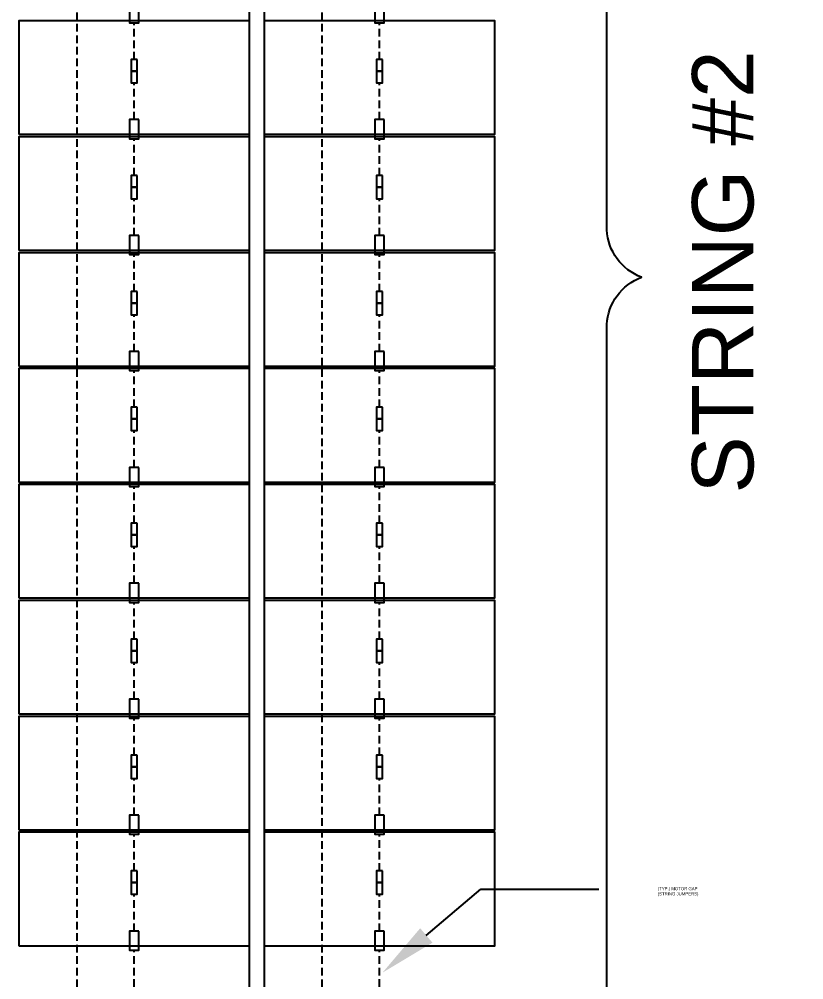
# Model space of a CAD drawing. Header units: feet. Extents: x -327 to 55127, y -2634 to 4121.
# Drawn here: x 1277.09 to 1302.65, y -2423.69 to -2392.39 of the extents above; entities that cross this region are included whole.
import ezdxf
from ezdxf import colors
from ezdxf.entities.mleader import LeaderData, LeaderLine
from ezdxf.math import Vec2, Vec3

# ---------------------------------------------------------------- set-up
doc = ezdxf.new("R2010")
doc.units = ezdxf.units.FT
doc.header["$MEASUREMENT"] = 0
doc.linetypes.add('HIDDEN', pattern=[0.375, 0.25, -0.125])
for name, color, linetype in [('E-HARN-COMP', 8, 'Continuous'), ('E-TRNK-CABL-NEG', 6, 'HIDDEN'), ('E-TRUNK-CABLE-POS', 6, 'HIDDEN'), ('G-ANNO-TEXT', 1, 'Continuous'), ('PVcase PV Modules (full frames)', 142, 'Continuous')]:
    doc.layers.add(name, color=color, linetype=linetype)
doc.styles.add('NEI-A', font='arial.ttf')

# ---------------------------------------------------------------- blocks, each defined once
blk = doc.blocks.new('HT72-18X (2x39)')
for points in [[(49978.573, 17293.928), (49978.573, 17143.993), (49979.065, 17143.993), (49979.065, 17293.928), (49978.573, 17293.928)], [(49971.076, 17248.152), (49971.076, 17251.869), (49978.573, 17251.869), (49978.573, 17248.152), (49971.076, 17248.152)], [(49979.065, 17248.152), (49979.065, 17251.869), (49986.562, 17251.869), (49986.562, 17248.152), (49979.065, 17248.152)], [(49971.076, 17244.375), (49971.076, 17248.093), (49978.573, 17248.093), (49978.573, 17244.375), (49971.076, 17244.375)], [(49979.065, 17244.375), (49979.065, 17248.093), (49986.562, 17248.093), (49986.562, 17244.375), (49979.065, 17244.375)], [(49971.076, 17240.599), (49971.076, 17244.316), (49978.573, 17244.316), (49978.573, 17240.599), (49971.076, 17240.599)], [(49979.065, 17240.599), (49979.065, 17244.316), (49986.562, 17244.316), (49986.562, 17240.599), (49979.065, 17240.599)], [(49971.076, 17236.823), (49971.076, 17240.54), (49978.573, 17240.54), (49978.573, 17236.823), (49971.076, 17236.823)], [(49979.065, 17236.823), (49979.065, 17240.54), (49986.562, 17240.54), (49986.562, 17236.823), (49979.065, 17236.823)], [(49971.076, 17233.047), (49971.076, 17236.764), (49978.573, 17236.764), (49978.573, 17233.047), (49971.076, 17233.047)], [(49979.065, 17233.047), (49979.065, 17236.764), (49986.562, 17236.764), (49986.562, 17233.047), (49979.065, 17233.047)], [(49971.076, 17229.27), (49971.076, 17232.988), (49978.573, 17232.988), (49978.573, 17229.27), (49971.076, 17229.27)], [(49979.065, 17229.27), (49979.065, 17232.988), (49986.562, 17232.988), (49986.562, 17229.27), (49979.065, 17229.27)], [(49971.076, 17225.494), (49971.076, 17229.211), (49978.573, 17229.211), (49978.573, 17225.494), (49971.076, 17225.494)], [(49979.065, 17225.494), (49979.065, 17229.211), (49986.562, 17229.211), (49986.562, 17225.494), (49979.065, 17225.494)], [(49971.076, 17221.718), (49971.076, 17225.435), (49978.573, 17225.435), (49978.573, 17221.718), (49971.076, 17221.718)], [(49979.065, 17221.718), (49979.065, 17225.435), (49986.562, 17225.435), (49986.562, 17221.718), (49979.065, 17221.718)]]:
    blk.add_lwpolyline(points)

msp = doc.modelspace()

# ---------------------------------------------------------------- linework, layer by layer
at = {"layer": 'E-HARN-COMP'}
for points in [[(1280.984, -2391.889), (1280.683, -2391.889), (1280.683, -2392.51), (1280.984, -2392.51)], [(1288.973, -2391.889), (1288.672, -2391.889), (1288.672, -2392.51), (1288.973, -2392.51)], [(1280.93, -2393.708), (1280.737, -2393.708), (1280.737, -2394.088), (1280.93, -2394.088)], [(1288.919, -2393.708), (1288.725, -2393.708), (1288.725, -2394.088), (1288.919, -2394.088)], [(1280.93, -2394.088), (1280.737, -2394.088), (1280.737, -2394.468), (1280.93, -2394.468)], [(1288.919, -2394.088), (1288.725, -2394.088), (1288.725, -2394.468), (1288.919, -2394.468)], [(1280.984, -2395.665), (1280.683, -2395.665), (1280.683, -2396.287), (1280.984, -2396.287)], [(1288.973, -2395.665), (1288.672, -2395.665), (1288.672, -2396.287), (1288.973, -2396.287)], [(1280.93, -2397.484), (1280.737, -2397.484), (1280.737, -2397.864), (1280.93, -2397.864)], [(1288.919, -2397.484), (1288.725, -2397.484), (1288.725, -2397.864), (1288.919, -2397.864)], [(1280.93, -2397.864), (1280.737, -2397.864), (1280.737, -2398.245), (1280.93, -2398.245)], [(1288.919, -2397.864), (1288.725, -2397.864), (1288.725, -2398.245), (1288.919, -2398.245)], [(1280.984, -2399.442), (1280.683, -2399.442), (1280.683, -2400.063), (1280.984, -2400.063)], [(1288.973, -2399.442), (1288.672, -2399.442), (1288.672, -2400.063), (1288.973, -2400.063)], [(1280.93, -2401.26), (1280.737, -2401.26), (1280.737, -2401.64), (1280.93, -2401.64)], [(1288.919, -2401.26), (1288.725, -2401.26), (1288.725, -2401.64), (1288.919, -2401.64)], [(1280.93, -2401.64), (1280.737, -2401.64), (1280.737, -2402.021), (1280.93, -2402.021)], [(1288.919, -2401.64), (1288.725, -2401.64), (1288.725, -2402.021), (1288.919, -2402.021)], [(1280.984, -2403.218), (1280.683, -2403.218), (1280.683, -2403.839), (1280.984, -2403.839)], [(1288.973, -2403.218), (1288.672, -2403.218), (1288.672, -2403.839), (1288.973, -2403.839)], [(1280.93, -2405.036), (1280.737, -2405.036), (1280.737, -2405.417), (1280.93, -2405.417)], [(1288.919, -2405.036), (1288.725, -2405.036), (1288.725, -2405.417), (1288.919, -2405.417)], [(1280.93, -2405.417), (1280.737, -2405.417), (1280.737, -2405.797), (1280.93, -2405.797)], [(1288.919, -2405.417), (1288.725, -2405.417), (1288.725, -2405.797), (1288.919, -2405.797)], [(1280.984, -2406.994), (1280.683, -2406.994), (1280.683, -2407.615), (1280.984, -2407.615)], [(1288.973, -2406.994), (1288.672, -2406.994), (1288.672, -2407.615), (1288.973, -2407.615)], [(1280.93, -2408.813), (1280.737, -2408.813), (1280.737, -2409.193), (1280.93, -2409.193)], [(1288.919, -2408.813), (1288.725, -2408.813), (1288.725, -2409.193), (1288.919, -2409.193)], [(1280.93, -2409.193), (1280.737, -2409.193), (1280.737, -2409.573), (1280.93, -2409.573)], [(1288.919, -2409.193), (1288.725, -2409.193), (1288.725, -2409.573), (1288.919, -2409.573)], [(1280.984, -2410.77), (1280.683, -2410.77), (1280.683, -2411.392), (1280.984, -2411.392)], [(1288.973, -2410.77), (1288.672, -2410.77), (1288.672, -2411.392), (1288.973, -2411.392)], [(1280.93, -2412.589), (1280.737, -2412.589), (1280.737, -2412.969), (1280.93, -2412.969)], [(1288.919, -2412.589), (1288.725, -2412.589), (1288.725, -2412.969), (1288.919, -2412.969)], [(1280.93, -2412.969), (1280.737, -2412.969), (1280.737, -2413.35), (1280.93, -2413.35)], [(1288.919, -2412.969), (1288.725, -2412.969), (1288.725, -2413.35), (1288.919, -2413.35)], [(1280.984, -2414.547), (1280.683, -2414.547), (1280.683, -2415.168), (1280.984, -2415.168)], [(1288.973, -2414.547), (1288.672, -2414.547), (1288.672, -2415.168), (1288.973, -2415.168)], [(1280.93, -2416.365), (1280.737, -2416.365), (1280.737, -2416.745), (1280.93, -2416.745)], [(1288.919, -2416.365), (1288.725, -2416.365), (1288.725, -2416.745), (1288.919, -2416.745)], [(1280.93, -2416.745), (1280.737, -2416.745), (1280.737, -2417.126), (1280.93, -2417.126)], [(1288.919, -2416.745), (1288.725, -2416.745), (1288.725, -2417.126), (1288.919, -2417.126)], [(1280.984, -2418.323), (1280.683, -2418.323), (1280.683, -2418.944), (1280.984, -2418.944)], [(1288.973, -2418.323), (1288.672, -2418.323), (1288.672, -2418.944), (1288.973, -2418.944)], [(1280.93, -2420.141), (1280.737, -2420.141), (1280.737, -2420.522), (1280.93, -2420.522)], [(1280.93, -2420.522), (1280.737, -2420.522), (1280.737, -2420.902), (1280.93, -2420.902)], [(1280.984, -2422.099), (1280.683, -2422.099), (1280.683, -2422.72), (1280.984, -2422.72)]]:
    msp.add_lwpolyline(points, close=True, dxfattribs=at)
at = {"layer": 'E-TRNK-CABL-NEG'}
for points in [[(1280.833, -2393.708), (1280.833, -2392.51)], [(1288.822, -2393.708), (1288.822, -2392.51)], [(1280.833, -2397.484), (1280.833, -2396.287)], [(1288.822, -2397.484), (1288.822, -2396.287)], [(1280.833, -2401.26), (1280.833, -2400.063)], [(1288.822, -2401.26), (1288.822, -2400.063)], [(1280.833, -2405.036), (1280.833, -2403.839)], [(1288.822, -2405.036), (1288.822, -2403.839)], [(1280.833, -2408.813), (1280.833, -2407.615)], [(1288.822, -2408.813), (1288.822, -2407.615)], [(1280.833, -2412.589), (1280.833, -2411.392)], [(1288.822, -2412.589), (1288.822, -2411.392)], [(1280.833, -2416.365), (1280.833, -2415.168)], [(1288.822, -2416.365), (1288.822, -2415.168)], [(1280.833, -2420.141), (1280.833, -2418.944)], [(1288.822, -2420.141), (1288.822, -2418.944)], [(1280.833, -2423.918), (1280.833, -2422.72)]]:
    msp.add_lwpolyline(points, dxfattribs=at)
at = {"layer": 'E-TRUNK-CABLE-POS'}
for points in [[(1280.833, -2352.447), (1280.833, -2351.673), (1278.959, -2351.673), (1278.959, -2449.63), (1277.085, -2449.63)], [(1280.833, -2395.665), (1280.833, -2394.468)], [(1288.822, -2395.665), (1288.822, -2394.468)], [(1280.833, -2399.442), (1280.833, -2398.245)], [(1288.822, -2399.442), (1288.822, -2398.245)], [(1280.833, -2403.218), (1280.833, -2402.021)], [(1288.822, -2403.218), (1288.822, -2402.021)], [(1280.833, -2406.994), (1280.833, -2405.797)], [(1288.822, -2406.994), (1288.822, -2405.797)], [(1280.833, -2410.77), (1280.833, -2409.573)], [(1288.822, -2410.77), (1288.822, -2409.573)], [(1280.833, -2414.547), (1280.833, -2413.35)], [(1288.822, -2414.547), (1288.822, -2413.35)], [(1280.833, -2418.323), (1280.833, -2417.126)], [(1288.822, -2418.323), (1288.822, -2417.126)], [(1280.833, -2422.099), (1280.833, -2420.902)]]:
    msp.add_lwpolyline(points, dxfattribs=at)
at = {"layer": 'G-ANNO-TEXT', "flags": 128}
msp.add_lwpolyline([(1295.089, -2450.702, 0.298343), (1296.227, -2449.16), (1296.227, -2402.343, -0.298343), (1297.364, -2400.801, -0.298343), (1296.227, -2399.258), (1296.227, -2352.441, 0.298343), (1295.089, -2350.899)], format="xyb", dxfattribs=at)

# ---------------------------------------------------------------- texts
at = {"layer": 'G-ANNO-TEXT', "insert": (1301.035, -2393.408, -3.817), "char_height": 2, "width": 14.31195, "attachment_point": 9, "rotation": 90, "style": 'NEI-A', "bg_fill": 3, "box_fill_scale": 1.5, "bg_fill_color": 256, "bg_fill_transparency": 0}
msp.add_mtext('STRING #2', dxfattribs=at)

# ---------------------------------------------------------------- next in the draw order: leaders
at = {"layer": 'G-ANNO-TEXT'}
ml = msp.add_multileader_mtext('Standard', dxfattribs=at)
ml.set_content('(TYP.) MOTOR GAP\\P(STRING JUMPERS)', color=256, style='NEI-A')
ml.set_leader_properties()
ml.build(insert=Vec2(0, 0))
ml.multileader.update_dxf_attribs({"dogleg_length": 0.36, "arrow_head_size": 1.876})
ctx = ml.context
ctx.base_point, ctx.char_height, ctx.arrow_head_size, ctx.landing_gap_size, ctx.plane_origin = Vec3(1295.967, -2420.734, -1.908), 0.1, 1.876, 1.921, Vec3(1821.905, -2936.355, -1.908)
notes = []
notes.append((ctx, [(0, (1, 1, 0), (1292.126, -2420.734, -1.908), (1, 0), 3.842, [(1, [(1288.919, -2423.458, -1.908)], 0, [])])]))
ctx.mtext.insert, ctx.mtext.width, ctx.mtext.flow_direction = Vec3(1297.888, -2420.669, -1.908), 26.46202, 5
ctx.mtext.has_bg_fill, ctx.mtext.bg_color, ctx.mtext.bg_scale_factor, ctx.mtext.bg_transparency, ctx.mtext.use_window_bg_color = 1, -1073741824, 1.5, 0, 1
for ctx, leaders in notes:
    for number, flags, end, landing, length, lines in leaders:
        leader = LeaderData()
        leader.index, (leader.has_last_leader_line, leader.has_dogleg_vector, leader.attachment_direction) = number, flags
        leader.last_leader_point, leader.dogleg_vector, leader.dogleg_length = Vec3(end), Vec3(landing), length
        for number, points, colour, breaks in lines:
            line = LeaderLine()
            line.index, line.vertices, line.color, line.breaks = number, Vec3.list(points), colors.encode_raw_color(colour), breaks
            leader.lines.append(line)
        ctx.leaders.append(leader)

# ---------------------------------------------------------------- next in the draw order: linework, layer by layer
at = {"layer": 'E-HARN-COMP'}
for points in [[(1288.919, -2420.141), (1288.725, -2420.141), (1288.725, -2420.522), (1288.919, -2420.522)], [(1288.919, -2420.522), (1288.725, -2420.522), (1288.725, -2420.902), (1288.919, -2420.902)], [(1288.973, -2422.099), (1288.672, -2422.099), (1288.672, -2422.72), (1288.973, -2422.72)]]:
    msp.add_lwpolyline(points, close=True, dxfattribs=at)
at = {"layer": 'E-TRNK-CABL-NEG'}
msp.add_lwpolyline([(1288.822, -2423.918), (1288.822, -2422.72)], dxfattribs=at)
at = {"layer": 'E-TRUNK-CABLE-POS'}
for points in [[(1288.822, -2352.447), (1288.822, -2351.673), (1286.948, -2351.673), (1286.948, -2450.177), (1277.085, -2450.177)], [(1288.822, -2422.099), (1288.822, -2420.902)]]:
    msp.add_lwpolyline(points, dxfattribs=at)

# ---------------------------------------------------------------- next in the draw order: block references
at = {"layer": 'PVcase PV Modules (full frames)', "color": 144, "true_color": 0x007ca5}
msp.add_blockref('HT72-18X (2x39)', (-48693.991, -19644.306), dxfattribs=at)

doc.saveas('drawing.dxf')
